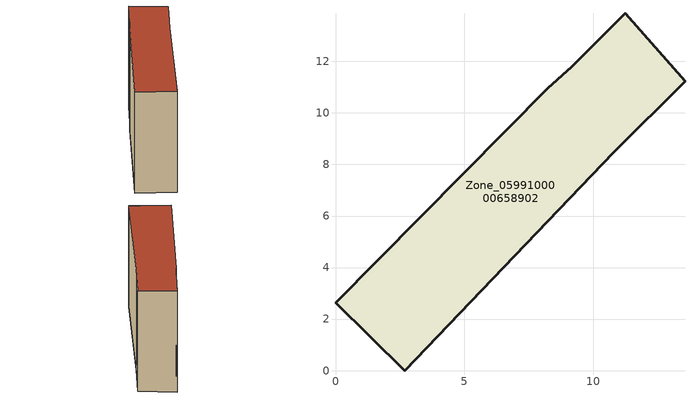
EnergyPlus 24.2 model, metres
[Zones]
Zone_0599100000658902
 floor ground (C_G): 10.8,8.48 2.68,0 0,2.63 8.24,10.95 9.16,11.8 11.25,13.86 13.56,11.23 z0
 wall outside (C_F): 9.16,11.8 8.24,10.95 0,2.63 2.68,0 10.8,8.48 13.56,11.23 11.25,13.86 9.16,11.8 z0:10.15
 roof outside (C_R): 13.56,11.23 11.25,13.86 9.16,11.8 8.24,10.95 0,2.63 2.68,0 10.8,8.48 z10.15
[BUILDING]
Pand.0599100000658902: North Axis=0; Terrain=City; Loads Convergence Tolerance Value=0.04; Temperature Convergence Tolerance Value=0.4; Solar Distribution=FullExterior; Maximum Number of Warmup Days=25; Minimum Number of Warmup Days=1
[Site:Location]
Rotterdam.The.Hague.AP_ZH_NLD Design_Conditions: Latitude=51.96; Longitude=4.45; Time Zone=1; Elevation=-4.5
[SITE:GROUNDTEMPERATURE:BUILDINGSURFACE]
18, 18, 18, 18, 18, 18, 18, 18, 18, 18, 18, 18
[MATERIAL] Thermal Absorptance=0.9; Solar Absorptance=0.7; Visible Absorptance=0.7
Name | Roughness | Thickness | Conductivity | Density | Specific Heat
G.TI.1946 | MediumSmooth | 0.15 | 1 | 540 | 1210
F.TI.1946 | Rough | 0.3 | 0.857143 | 1920 | 840
R.TI.1946 | MediumRough | 0.2 | 0.1 | 1500 | 1000
[CONSTRUCTION]
C_G: G.TI.1946
C_F: F.TI.1946
C_R: R.TI.1946
[ZONE]
Zone_0599100000658902: Type=1; Multiplier=1; Ceiling Height=Autocalculate; Volume=Autocalculate; Floor Area=autocalculate; Part of Total Floor Area=Yes
[ZONEINFILTRATION:DESIGNFLOWRATE]
Infil_Zone_0599100000658902: Zone or ZoneList or Space or SpaceList=Zone_0599100000658902; Schedule=AlwaysOn; Design Flow Rate Calculation Method=Flow/Area; Flow Rate per Floor Area=0.003; Constant Term Coefficient=1; Temperature Term Coefficient=0; Velocity Term Coefficient=0; Velocity Squared Term Coefficient=0
[HVACTEMPLATE:ZONE:IDEALLOADSAIRSYSTEM]
Zone_0599100000658902: Maximum Heating Supply Air Temperature=50; Minimum Cooling Supply Air Temperature=13; Maximum Heating Supply Air Humidity Ratio=0.0156; Minimum Cooling Supply Air Humidity Ratio=0.0077; Heating Limit=NoLimit; Cooling Limit=NoLimit; Dehumidification Control Type=ConstantSensibleHeatRatio; Cooling Sensible Heat Ratio=0.7; Dehumidification Setpoint=60; Humidification Control Type=None; Humidification Setpoint=30; Outdoor Air Method=None; Outdoor Air Flow Rate per Person=0.00944; Outdoor Air Flow Rate per Zone Floor Area=0; Outdoor Air Flow Rate per Zone=0; Demand Controlled Ventilation Type=None; Outdoor Air Economizer Type=NoEconomizer; Heat Recovery Type=None; Sensible Heat Recovery Effectiveness=0.7; Latent Heat Recovery Effectiveness=0.65
[ZONECONTROL:THERMOSTAT]
ThermostatControl_Zone_0599100000658902: Zone or ZoneList=Zone_0599100000658902; Control Type Schedule=DualSetpointControlType; Control 1=Thermostat_Zone_0599100000658902; Temperature Difference Between Cutout And Setpoint=0
[THERMOSTATSETPOINT:DUALSETPOINT]
Thermostat_Zone_0599100000658902: Heating Setpoint Temperature Schedule=HeatingSetpoint_Zone_0599100000658902; Cooling Setpoint Temperature Schedule=CoolingSetpoint_Zone_0599100000658902
[SCHEDULE:COMPACT]
HeatingSetpoint_Zone_0599100000658902: Through: 12/31, For: AllDays, Until: 24:00, 21
CoolingSetpoint_Zone_0599100000658902: Through: 12/31, For: AllDays, Until: 24:00, 24
DualSetpointControlType: Through: 12/31, For: AllDays, Until: 24:00, 4
AlwaysOn: Through: 12/31, For: AllDays, Until: 24:00, 1
